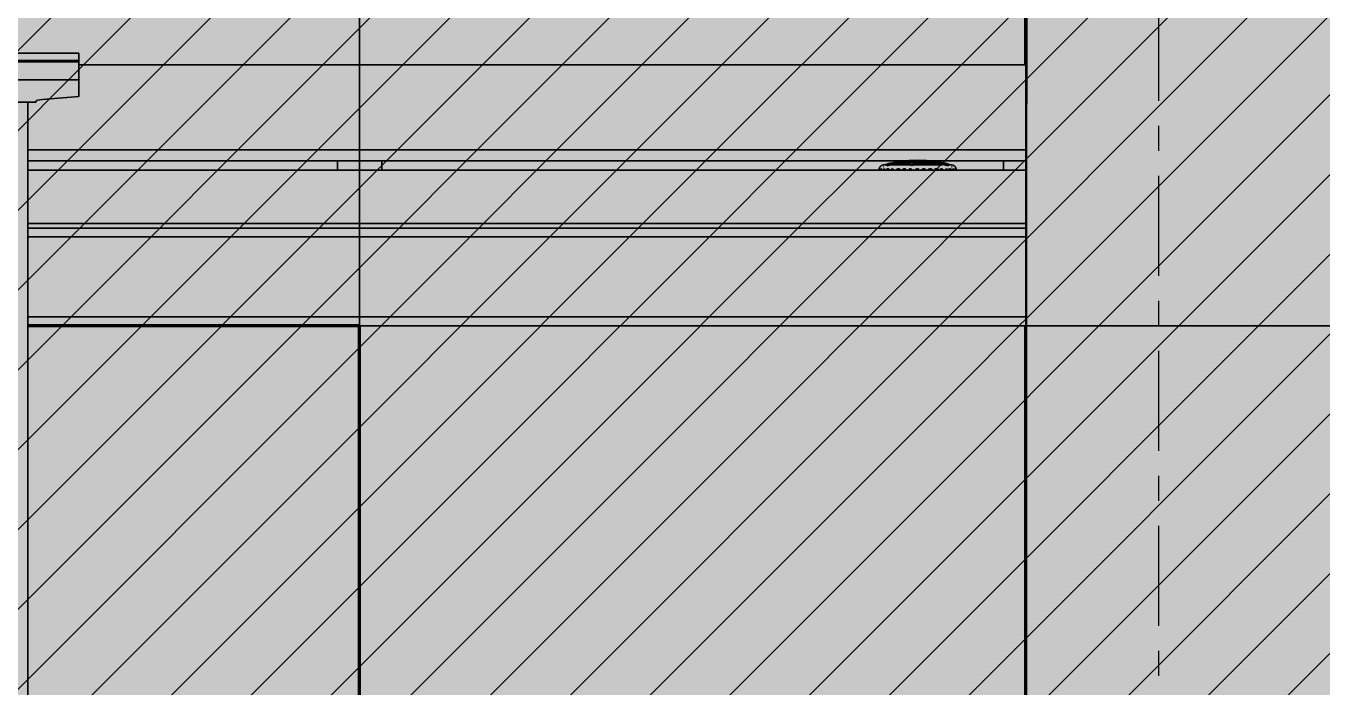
# Model space of a CAD drawing. Header units: millimetres. Extents: x -25371 to 2282244, y -90657 to 147824.
# Drawn here: x 1940245 to 1943163, y 1214 to 2702 of the extents above; entities that cross this region are included whole.
import ezdxf
from ezdxf.enums import TextEntityAlignment as Align
from ezdxf.xclip import XClip

# ---------------------------------------------------------------- set-up
doc = ezdxf.new("R2010")
doc.units = ezdxf.units.MM
doc.header["$XCLIPFRAME"] = 0
doc.set_wipeout_variables(frame=1)
doc.linetypes.add('CENTER', pattern=[50.8, 31.75, -6.35, 6.35, -6.35])
doc.linetypes.add('TA_GL_000.90000', pattern=[2.475, 0.9, -0.225, 0.225, -0.225, 0.9])
for name, color, linetype in [('000 - 0_SYM_DWG_GRIDLINE_MAIN_COLOR_251', 7, 'Continuous'), ('000 - 0_SYM_DWG_SLOPE-SYM_TEXT_COLOR_3', 7, 'Continuous'), ('000 - EXISTING_CANOPY_WIPEOUT_', 7, 'Continuous'), ('000 - EXISTING_PRECAST_HATCH_', 7, 'Continuous'), ('000 - GRID', 7, 'CENTER')]:
    doc.layers.add(name, color=color, linetype=linetype)
for name, color, linetype, lineweight in [('A-DETL', 7, 'Continuous', 70), ('A-GLAZ-CURT', 7, 'Continuous', 35), ('E-LITE-EQPM', 7, 'Continuous', 35), ('P-PIPE', 7, 'Continuous', 35), ('WALL-E', 7, 'Continuous', 50)]:
    doc.layers.add(name, color=color, linetype=linetype, lineweight=lineweight)
doc.styles.add('Arial', font='arial.ttf', dxfattribs={"height": 300})
doc.styles.add('TA', font='', dxfattribs={"height": 4.5})
doc.styles.get('TA').set_extended_font_data('Cordia New')

# ---------------------------------------------------------------- blocks, each defined once
blk = doc.blocks.new('Lighting-Street-LED - Lighting-Street-LED-4346571-VS01 - ELEVATION 5')
at = {"layer": 'E-LITE-EQPM', "color": 7}
for p, q in [((4017.7, 107213.6), (3688, 107213.6)), ((3919.4, 107213.6), (3895.3, 107213.6)), ((3921.6, 107213.6), (3920.3, 107213.6)), ((3936.2, 107213.6), (3921.6, 107213.6)), ((4017.7, 107213.6), (3936.2, 107213.6)), ((4017.7, 107115.6), (4017.7, 107213.6)), ((4017.7, 107213.6), (4017.7, 107196.9)), ((4017.7, 107196.9), (3688, 107196.9)), ((4017.7, 107193.8), (3688, 107193.8)), ((4017.7, 107196.9), (4017.7, 107193.8)), ((4017.7, 107193.8), (4017.7, 107153.3)), ((4017.7, 107153.3), (3688, 107153.3)), ((4017.7, 107153.3), (4017.7, 107115.6)), ((3936.2, 107108.9), (4017.7, 107115.6)), ((3921.3, 107103.1), (3863, 107103.1)), ((3902.9, 101366.1), (3902.9, 107103.1)), ((3921.3, 107103.1), (3921.6, 107104.3)), ((3921.6, 107104.3), (3921.6, 107106)), ((3921.6, 107104.3), (3921.6, 107106))]:
    blk.add_line(p, q, dxfattribs=at)
at = {"layer": 'E-LITE-EQPM', "color": 7, "flags": 128}
blk.add_lwpolyline([(3921.6, 107106), (3922.5, 107106.8), (3925.4, 107107.6), (3930, 107108.3), (3936.2, 107108.9)], dxfattribs=at)
blk = doc.blocks.new('System Panel - DPA-AR_Facade_Solid Panel 150mm-5545826-VS01 - ELEVATION 5')
at = {"layer": 'A-GLAZ-CURT', "color": 7}
for p, q in [((6150, 107100), (6150, 108700)), ((6150, 108700), (6150, 107100)), ((6150, 108700), (6300, 108700)), ((6150, 108700), (6300, 108700))]:
    blk.add_line(p, q, dxfattribs=at)
blk = doc.blocks.new('System Panel - DPA-AR_Facade_Solid Panel 150mm-5545827-VS01 - ELEVATION 5')
at = {"layer": 'A-GLAZ-CURT', "color": 7}
for p, q in [((6150, 107100), (6150, 108700)), ((6150, 108700), (6150, 107100)), ((6150, 108700), (6300, 108700)), ((6150, 108700), (6300, 108700))]:
    blk.add_line(p, q, dxfattribs=at)
blk = doc.blocks.new('System Panel - DPA-AR_Facade_Solid Panel 150mm-V11-VS01 - ELEVATION 5')
at = {"layer": 'A-GLAZ-CURT', "color": 7}
for p, q in [((150, 108700), (-1350, 108700)), ((-1350, 108700), (-1350, 107100)), ((-1350, 107100), (-1350, 108700)), ((-1350, 108700), (150, 108700)), ((150, 107100), (150, 108700)), ((150, 108700), (150, 107100))]:
    blk.add_line(p, q, dxfattribs=at)
blk = doc.blocks.new('System Panel - DPA-AR_Facade_Solid Panel 150mm-5545764-VS01 - ELEVATION 5')
at = {"layer": 'A-GLAZ-CURT', "color": 7}
for p, q in [((6150, 108700), (4650, 108700)), ((4650, 108700), (4650, 107100)), ((4650, 107100), (4650, 108700)), ((4650, 108700), (6150, 108700)), ((6150, 107100), (6150, 108700)), ((6150, 108700), (6150, 107100))]:
    blk.add_line(p, q, dxfattribs=at)
blk = doc.blocks.new('System Panel - DPA-AR_Facade_Solid Panel 150mm-V15-VS01 - ELEVATION 5')
at = {"layer": 'A-GLAZ-CURT', "color": 7}
for p, q in [((6150, 106600), (4650, 106600)), ((4650, 106600), (4650, 104500)), ((4650, 104500), (4650, 106600)), ((4650, 106600), (6150, 106600)), ((6150, 103600), (6150, 106600)), ((6150, 106600), (6150, 103600)), ((4650, 104450), (4650, 104150)), ((4650, 104150), (4650, 104450)), ((4650, 104100), (4650, 103600)), ((4650, 103600), (4650, 104100)), ((4650, 103600), (6150, 103600)), ((6150, 103600), (4650, 103600))]:
    blk.add_line(p, q, dxfattribs=at)
blk = doc.blocks.new('DPA_CP_Entrance Canopy Lower - Depth 4200-V21-VS01 - ELEVATION 5')
at = {"layer": 'A-GLAZ-CURT', "color": 7}
for p, q in [((3150, 106996), (3150, 107187.3)), ((3150, 107187.3), (3150, 107162.3)), ((3688, 107187.3), (3150, 107187.3)), ((4650, 107187.3), (4017.7, 107187.3)), ((4650, 107162.3), (4650, 107187.3)), ((4650, 107187.3), (4650, 106996)), ((3150, 107162.3), (3150, 106971.1)), ((4650, 106971.1), (4650, 107162.3)), ((3150, 107084.7), (3150, 106745)), ((3150, 106896), (3150, 107084.7)), ((4650, 107085.5), (4650, 106896)), ((4650, 106745), (4650, 107085.5)), ((3150, 106971.1), (3150, 106996)), ((3802.9, 106996), (3150, 106996)), ((4650, 106996), (3902.8, 106996)), ((4650, 106996), (4650, 106971.1)), ((3150, 106971.1), (3802.9, 106971.1)), ((3200, 106971.1), (3200, 106950)), ((3200, 106950), (3200, 106971.1)), ((3902.8, 106971.1), (4650, 106971.1)), ((4600, 106971.1), (4600, 106950)), ((4600, 106950), (4600, 106971.1)), ((3150, 106830), (3150, 106950)), ((3150, 106950), (3150, 106800)), ((3150, 106800), (3150, 106950)), ((3150, 106950), (3150, 106945)), ((3802.9, 106950), (3150, 106950)), ((3802.9, 106950), (3150, 106950)), ((3802.9, 106950), (3150, 106950)), ((3802.9, 106950), (3150, 106950)), ((3150, 106945), (3150, 106795)), ((3150, 106795), (3150, 106945)), ((3150, 106945), (3150, 106835)), ((4650, 106950), (3902.8, 106950)), ((4650, 106950), (3902.8, 106950)), ((4650, 106950), (3902.8, 106950)), ((4650, 106950), (3902.8, 106950)), ((4650, 106945), (4650, 106950)), ((4650, 106950), (4650, 106800)), ((4650, 106800), (4650, 106950)), ((4650, 106950), (4650, 106830)), ((4650, 106835), (4650, 106945)), ((4650, 106945), (4650, 106795)), ((4650, 106795), (4650, 106945)), ((3150, 106745), (3150, 106896)), ((4650, 106896), (4650, 106745)), ((3150, 106835), (3150, 106815)), ((3150, 106820), (3150, 106830)), ((3802.9, 106830), (3150, 106830)), ((3150, 106830), (3802.9, 106830)), ((4650, 106830), (3902.8, 106830)), ((3902.8, 106830), (4650, 106830)), ((4650, 106815), (4650, 106835)), ((4650, 106830), (4650, 106820)), ((3150, 106800), (3150, 106820)), ((3802.9, 106820), (3150, 106820)), ((3150, 106820), (3802.9, 106820)), ((3150, 106815), (3150, 106625)), ((3150, 106620), (3150, 106800)), ((3802.9, 106800), (3150, 106800)), ((3802.9, 106800), (3150, 106800)), ((4650, 106820), (3902.8, 106820)), ((3902.8, 106820), (4650, 106820)), ((4650, 106800), (3902.8, 106800)), ((4650, 106800), (3902.8, 106800)), ((4650, 106820), (4650, 106800)), ((4650, 106625), (4650, 106815)), ((4650, 106800), (4650, 106620)), ((3150, 106625), (3150, 106600)), ((3150, 106600), (3150, 106620)), ((3803, 106620), (3150, 106620)), ((3803, 106620), (3150, 106620)), ((4650, 106620), (3902.7, 106620)), ((4650, 106620), (3902.7, 106620)), ((4650, 106600), (4650, 106625)), ((4650, 106620), (4650, 106600)), ((3803, 106600), (3150, 106600)), ((3803, 106600), (3150, 106600)), ((4650, 106600), (3902.7, 106600)), ((4650, 106600), (3902.7, 106600))]:
    blk.add_line(p, q, dxfattribs=at)
blk = doc.blocks.new('DPA_CP_Entrance Canopy Lower - Depth 4200-V22-VS01 - ELEVATION 5')
at = {"layer": 'A-GLAZ-CURT', "color": 7}
for p, q in [((4650, 106996), (4650, 107187.3)), ((4650, 107187.3), (4650, 107162.3)), ((6150, 107187.3), (4650, 107187.3)), ((6150, 107162.3), (6150, 107187.3)), ((6150, 107187.3), (6150, 106996)), ((4650, 107162.3), (4650, 106971.1)), ((6150, 106971.1), (6150, 107162.3)), ((4650, 107084.7), (4650, 106745)), ((4650, 106896), (4650, 107084.7)), ((6150, 107085.5), (6150, 106896)), ((6150, 106745), (6150, 107085.5)), ((4650, 106971.1), (4650, 106996)), ((6150, 106996), (4650, 106996)), ((6150, 106996), (6150, 106971.1)), ((4650, 106971.1), (5880.3, 106971.1)), ((4700, 106971.1), (4700, 106950)), ((4700, 106950), (4700, 106971.1)), ((5926.6, 106971.1), (5928.5, 106971.1)), ((5935, 106971.1), (6150, 106971.1)), ((6100, 106971.1), (6100, 106950)), ((6100, 106950), (6100, 106971.1)), ((4650, 106830), (4650, 106950)), ((4650, 106950), (4650, 106800)), ((4650, 106800), (4650, 106950)), ((4650, 106950), (4650, 106945)), ((6150, 106950), (4650, 106950)), ((6150, 106950), (4650, 106950)), ((5820.7, 106950), (4650, 106950)), ((5820.7, 106950), (4650, 106950)), ((4650, 106945), (4650, 106795)), ((4650, 106795), (4650, 106945)), ((4650, 106945), (4650, 106835)), ((5841.7, 106950), (5840.3, 106950)), ((5841.7, 106950), (5840.3, 106950)), ((5847.5, 106950), (5845.9, 106950)), ((5847.5, 106950), (5845.9, 106950)), ((5853.6, 106950), (5850, 106950)), ((5853.6, 106950), (5850, 106950)), ((5866, 106950), (5862.4, 106950)), ((5866, 106950), (5862.4, 106950)), ((5879.4, 106950), (5875.3, 106950)), ((5879.4, 106950), (5875.3, 106950)), ((5894.9, 106950), (5889.2, 106950)), ((5894.9, 106950), (5889.2, 106950)), ((5909.5, 106950), (5903.6, 106950)), ((5909.5, 106950), (5903.6, 106950)), ((5925.3, 106950), (5918.1, 106950)), ((5925.3, 106950), (5918.1, 106950)), ((5939.1, 106950), (5934.2, 106950)), ((5939.1, 106950), (5934.2, 106950)), ((5953.4, 106950), (5947.9, 106950)), ((5953.4, 106950), (5947.9, 106950)), ((5962.6, 106950), (5960.4, 106950)), ((5962.6, 106950), (5960.4, 106950)), ((5965.4, 106950), (5963.6, 106950)), ((5965.4, 106950), (5963.6, 106950)), ((5972.7, 106950), (5971.3, 106950)), ((5972.7, 106950), (5971.3, 106950)), ((6150, 106950), (5992.8, 106950)), ((6150, 106950), (5992.8, 106950)), ((6150, 106945), (6150, 106950)), ((6150, 106950), (6150, 106800)), ((6150, 106800), (6150, 106950)), ((6150, 106950), (6150, 106830)), ((6150, 106835), (6150, 106945)), ((6150, 106945), (6150, 106795)), ((6150, 106795), (6150, 106945)), ((4650, 106745), (4650, 106896)), ((6150, 106896), (6150, 106745)), ((4650, 106835), (4650, 106815)), ((4650, 106820), (4650, 106830)), ((6150, 106830), (4650, 106830)), ((4650, 106830), (6150, 106830)), ((6150, 106815), (6150, 106835)), ((6150, 106830), (6150, 106820)), ((4650, 106800), (4650, 106820)), ((6150, 106820), (4650, 106820)), ((4650, 106820), (6150, 106820)), ((4650, 106815), (4650, 106625)), ((4650, 106620), (4650, 106800)), ((6150, 106800), (4650, 106800)), ((6150, 106800), (4650, 106800)), ((6150, 106820), (6150, 106800)), ((6150, 106625), (6150, 106815)), ((6150, 106800), (6150, 106620)), ((4650, 106625), (4650, 106600)), ((4650, 106600), (4650, 106620)), ((6150, 106620), (4650, 106620)), ((6150, 106620), (4650, 106620)), ((6150, 106600), (6150, 106625)), ((6150, 106620), (6150, 106600)), ((6150, 106600), (4650, 106600)), ((6150, 106600), (4650, 106600))]:
    blk.add_line(p, q, dxfattribs=at)
blk = doc.blocks.new('ø100 RD_ - ø100 RD_-4180713-VS01 - ELEVATION 5')
at = {"layer": 'P-PIPE', "color": 7}
for p, q in [((5858.3, 106968.5), (5852.3, 106967.4)), ((5852.3, 106967.4), (5852.3, 106964.3)), ((5854.3, 106967.4), (5852.3, 106967.4)), ((5852.3, 106967.4), (5858.2, 106967.4)), ((5856.3, 106965.7), (5856.3, 106967.4)), ((5893.3, 106967.4), (5856.3, 106967.4)), ((5861.9, 106968.5), (5858.3, 106968.5)), ((5858.3, 106968.5), (5860.1, 106968.5)), ((5862, 106968.5), (5894.5, 106968.5)), ((5872.4, 106970.5), (5866.4, 106969.7)), ((5866.4, 106969.7), (5866.4, 106967.4)), ((5867.7, 106969.7), (5866.4, 106969.7)), ((5866.4, 106969.7), (5872.9, 106969.7)), ((5872.4, 106966.4), (5866.4, 106965.6)), ((5869.7, 106968.5), (5869.7, 106969.7)), ((5896, 106969.7), (5869.7, 106969.7)), ((5875.3, 106970.5), (5872.4, 106970.5)), ((5872.4, 106970.5), (5873.4, 106970.5)), ((5875.4, 106970.5), (5897.2, 106970.5)), ((5886.5, 106971.8), (5880.5, 106971.3)), ((5880.5, 106971.3), (5880.5, 106969.6)), ((5886.5, 106967.8), (5880.5, 106967.3)), ((5881, 106971.3), (5882.5, 106971.3)), ((5882.5, 106971.3), (5885.1, 106971.3)), ((5883.1, 106969.7), (5883.1, 106971.3)), ((5898.7, 106971.3), (5883.1, 106971.3)), ((5888.7, 106971.8), (5886.5, 106971.8)), ((5886.5, 106971.8), (5886.9, 106971.8)), ((5888.8, 106971.8), (5899.9, 106971.8)), ((5893.3, 106965.7), (5893.3, 106967.4)), ((5894.5, 106967.4), (5894.5, 106965.7)), ((5906.7, 106972.5), (5894.6, 106972.3)), ((5906.7, 106968.5), (5894.6, 106968.2)), ((5896, 106968.5), (5896, 106969.7)), ((5896, 106965.7), (5896, 106967.4)), ((5896, 106967.3), (5898.7, 106967.3)), ((5899.4, 106967.3), (5896, 106967.3)), ((5896, 106966.4), (5899.3, 106966.4)), ((5901.5, 106972.3), (5896.6, 106972.3)), ((5897.2, 106970.5), (5897.2, 106968.5)), ((5898.7, 106968.5), (5898.7, 106971.3)), ((5899.3, 106965.5), (5899.3, 106967.4)), ((5945.7, 106967.4), (5899.3, 106967.4)), ((5899.8, 106972.3), (5905.9, 106972.3)), ((5899.9, 106971.8), (5899.9, 106968.5)), ((5900.4, 106968.5), (5941.1, 106968.5)), ((5901.5, 106968.3), (5901.5, 106972.3)), ((5902, 106968.3), (5902, 106969.7)), ((5935, 106969.7), (5902, 106969.7)), ((5907.4, 106971.8), (5902.5, 106971.8)), ((5903.1, 106970.5), (5930.4, 106970.5)), ((5924.3, 106971.3), (5904.7, 106971.3)), ((5905.9, 106971.8), (5919.7, 106971.8)), ((5906.7, 106972.5), (5918.8, 106972.3)), ((5906.7, 106968.5), (5918.8, 106968.2)), ((5913.5, 106972.3), (5907.4, 106972.3)), ((5918.7, 106972.3), (5917.5, 106972.3)), ((5923.7, 106971.8), (5926.8, 106971.8)), ((5926.8, 106971.8), (5926.5, 106971.8)), ((5926.8, 106971.8), (5932.9, 106971.3)), ((5926.8, 106967.8), (5932.9, 106967.3)), ((5927.5, 106971.3), (5930.3, 106971.3)), ((5932.9, 106971.3), (5928.3, 106971.3)), ((5932.3, 106971.3), (5932.9, 106971.3)), ((5932.9, 106970.1), (5932.9, 106971.3)), ((5934.4, 106970.5), (5940.9, 106970.5)), ((5935, 106968.5), (5935, 106969.7)), ((5947, 106969.7), (5939, 106969.7)), ((5940.9, 106970.5), (5939.9, 106970.5)), ((5940, 106969.7), (5943.7, 106969.7)), ((5940.9, 106970.5), (5947, 106969.7)), ((5940.9, 106966.4), (5947, 106965.6)), ((5945.1, 106968.5), (5955, 106968.5)), ((5945.7, 106969.7), (5947, 106969.7)), ((5945.7, 106965.7), (5945.7, 106967.4)), ((5947, 106967), (5947, 106969.7)), ((5961.1, 106967.4), (5949.7, 106967.4)), ((5955, 106968.5), (5953.3, 106968.5)), ((5955, 106968.5), (5961.1, 106967.4)), ((5955.2, 106967.4), (5957, 106967.4)), ((5959, 106967.4), (5961.1, 106967.4)), ((5961.1, 106964.3), (5961.1, 106967.4)), ((5820, 106953.2), (5819.8, 106952.6)), ((5830.1, 106962.2), (5827.8, 106961.6)), ((5830.1, 106958), (5828.9, 106957.7)), ((5834.8, 106962.2), (5830.1, 106962.2)), ((5830.1, 106962.2), (5833.4, 106962.2)), ((5835.3, 106962.2), (5889.1, 106962.2)), ((5844.2, 106965.7), (5838.2, 106964.3)), ((5838.2, 106964.3), (5838.2, 106960.1)), ((5838.5, 106964.3), (5838.2, 106964.3)), ((5838.2, 106964.3), (5838.5, 106964.3)), ((5844.2, 106961.6), (5838.2, 106960.1)), ((5841, 106964.3), (5838.5, 106964.3)), ((5838.5, 106964.3), (5844.3, 106964.3)), ((5843, 106961.6), (5843, 106964.3)), ((5890.6, 106964.3), (5843, 106964.3)), ((5848.4, 106965.7), (5844.2, 106965.7)), ((5844.2, 106965.7), (5846.7, 106965.7)), ((5848.7, 106965.7), (5891.8, 106965.7)), ((5858.3, 106964.4), (5852.3, 106963.3)), ((5890.6, 106961.6), (5896.6, 106961.6)), ((5895.1, 106962.2), (5962.4, 106962.2)), ((5956.3, 106964.3), (5896.6, 106964.3)), ((5896.6, 106961.6), (5896.6, 106963.4)), ((5897.8, 106965.7), (5951.8, 106965.7)), ((5955, 106964.4), (5961.1, 106963.3)), ((5955.7, 106965.7), (5969.1, 106965.7)), ((5956.3, 106961.6), (5956.3, 106964.3)), ((5960.3, 106963.4), (5960.3, 106964.3)), ((5975.2, 106964.3), (5960.3, 106964.3)), ((5966.4, 106962.2), (5983.2, 106962.2)), ((5969.1, 106965.7), (5966.6, 106965.7)), ((5969.1, 106965.7), (5975.2, 106964.3)), ((5969.1, 106964.3), (5970.4, 106964.3)), ((5969.1, 106961.6), (5975.2, 106960.1)), ((5972.4, 106964.3), (5975.2, 106964.3)), ((5975.2, 106960.1), (5975.2, 106964.3)), ((5983.2, 106962.2), (5980, 106962.2)), ((5983.2, 106962.2), (5985.6, 106961.6)), ((5983.2, 106958), (5984.5, 106957.7)), ((5993.5, 106952.6), (5993.4, 106953.2))]:
    blk.add_line(p, q, dxfattribs=at)
at = {"layer": 'P-PIPE', "color": 7, "flags": 128}
for points in [[(5820, 106953.2), (5820.1, 106953.6), (5820.2, 106954.1), (5820.3, 106954.5), (5820.5, 106954.9), (5820.6, 106955.3), (5820.8, 106955.7), (5821, 106956.1), (5821.2, 106956.5), (5821.5, 106956.9), (5821.7, 106957.2), (5822, 106957.6), (5822.3, 106957.9), (5822.5, 106958.3), (5822.8, 106958.6), (5823.2, 106958.9), (5823.5, 106959.2), (5823.8, 106959.5), (5824.2, 106959.8), (5824.5, 106960), (5824.9, 106960.3), (5825.3, 106960.5), (5825.7, 106960.7), (5826.1, 106960.9), (5826.5, 106961.1), (5826.9, 106961.3), (5827.3, 106961.4), (5827.7, 106961.5), (5827.8, 106961.6)], [(5985.6, 106961.6), (5986, 106961.4), (5986.4, 106961.3), (5986.8, 106961.1), (5987.2, 106960.9), (5987.6, 106960.7), (5988, 106960.5), (5988.4, 106960.3), (5988.8, 106960.1), (5989.1, 106959.8), (5989.5, 106959.5), (5989.8, 106959.3), (5990.2, 106959), (5990.5, 106958.6), (5990.8, 106958.3), (5991.1, 106958), (5991.3, 106957.6), (5991.6, 106957.3), (5991.9, 106956.9), (5992.1, 106956.5), (5992.3, 106956.2), (5992.5, 106955.8), (5992.7, 106955.4), (5992.9, 106954.9), (5993, 106954.5), (5993.2, 106954.1), (5993.3, 106953.7), (5993.4, 106953.3), (5993.4, 106953.2)]]:
    blk.add_lwpolyline(points, dxfattribs=at)
at = {"layer": 'P-PIPE', "color": 7}
for centre, major_axis, ratio, start_param, end_param in [((5905.7, 106683.4), (0, 289.1), 0.945519, 0.188995, 0.217496), ((5907.7, 106683.4), (0, 289.1), 0.945519, 0.188995, 0.217496), ((5905.7, 106683.4), (0, 289.1), 0.945519, 0.139437, 0.167713), ((5907.7, 106683.4), (0, 289.1), 0.945519, 0.139437, 0.167713), ((5905.7, 106683.4), (0, 289.1), 0.945519, 0.090111, 0.118284), ((5907.7, 106683.4), (0, 289.1), 0.945519, 0.090111, 0.118284), ((5905.7, 106683.4), (0, 289.1), 0.945519, 0.04049, 0.068952), ((5907.7, 106683.4), (0, 289.1), 0.945519, 0.04049, 0.068952), ((5903.7, 106683.4), (0, 289.1), 0.190809, 0.188995, 0.217496), ((5904.7, 106683.4), (0, 289.1), 0.75471, 0.04049, 0.054721), ((5903.7, 106683.4), (0, 289.1), 0.190809, 0.139437, 0.167713), ((5903.7, 106683.4), (0, 289.1), 0.190809, 0.090111, 0.118284), ((5903.7, 106683.4), (0, 285.1), 0.190809, 0.091388, 0.119965), ((5909.7, 106683.4), (0, 289.1), 0.190809, 0.188995, 0.217496), ((5903.7, 106683.4), (0, 289.1), 0.190809, 0.04049, 0.068952), ((5909.7, 106683.4), (0, 289.1), 0.190809, 0.139437, 0.167713), ((5909.7, 106683.4), (0, 289.1), 0.190809, 0.090111, 0.118284), ((5909.7, 106683.4), (0, 289.1), 0.190809, 0.04049, 0.068952), ((5903.7, 106683.4), (0, 289.1), 0.190809, 6.214233, 6.242695), ((5904.7, 106683.4), (0, 289.1), 0.75471, 6.214233, 6.242695), ((5908.7, 106683.4), (0, 289.1), 0.75471, 6.214233, 6.242695), ((5907.7, 106683.4), (0, 289.1), 0.945519, 6.214233, 6.242695), ((5904.7, 106683.4), (0, 289.1), 0.75471, 6.164901, 6.193074), ((5908.7, 106683.4), (0, 289.1), 0.75471, 6.164901, 6.193074), ((5907.7, 106683.4), (0, 289.1), 0.945519, 6.164901, 6.193074), ((5904.7, 106683.4), (0, 289.1), 0.75471, 6.115472, 6.143748), ((5908.7, 106683.4), (0, 289.1), 0.75471, 6.115472, 6.143748), ((5904.7, 106683.4), (0, 289.1), 0.75471, 6.065689, 6.094191), ((5907.7, 106683.4), (0, 289.1), 0.945519, 6.115472, 6.14161), ((5908.7, 106683.4), (0, 289.1), 0.75471, 6.065689, 6.094191), ((5907.7, 106683.4), (0, 289.1), 0.945519, 6.065689, 6.087499), ((5905.7, 106683.4), (0, 289.1), 0.945519, 0.238983, 0.267805), ((5907.7, 106683.4), (0, 289.1), 0.945519, 0.238983, 0.267805), ((5903.7, 106683.4), (0, 289.1), 0.190809, 0.238983, 0.267805), ((5903.7, 106683.4), (0, 285.1), 0.190809, 0.20616, 0.220621), ((5909.7, 106683.4), (0, 289.1), 0.190809, 0.238983, 0.267805), ((5904.7, 106683.4), (0, 289.1), 0.75471, 6.01538, 6.044202), ((5908.7, 106683.4), (0, 289.1), 0.75471, 6.01538, 6.044202), ((5907.7, 106683.4), (0, 289.1), 0.945519, 6.01538, 6.0348)]:
    blk.add_ellipse(centre, major_axis=major_axis, ratio=ratio, start_param=start_param, end_param=end_param, dxfattribs=at)
for points, knots in [([(5819.3, 106949.9), (5819.4, 106950.4), (5819.6, 106951.3), (5819.8, 106952.3), (5819.9, 106952.9), (5819.9, 106952.9), (5819.9, 106952.3), (5819.7, 106951.2), (5819.5, 106950.2), (5819.5, 106950)], [0.1111111, 0.1111111, 0.1111111, 0.1111111, 0.2222222, 0.3333333, 0.4444444, 0.5555556, 0.6666667, 0.8333333, 0.8865382, 0.8865382, 0.8865382, 0.8865382]), ([(5821.1, 106949.9), (5821.2, 106950.4), (5821.3, 106951.3), (5821.3, 106952.3), (5821.1, 106952.9), (5820.9, 106952.9), (5820.5, 106952.3), (5820.1, 106951.2), (5819.9, 106950.2), (5819.8, 106950)], [0.1111111, 0.1111111, 0.1111111, 0.1111111, 0.2222222, 0.3333333, 0.4444444, 0.5555556, 0.6666667, 0.8333333, 0.8865382, 0.8865382, 0.8865382, 0.8865382]), ([(5825.5, 106949.9), (5825.5, 106950.4), (5825.5, 106951.3), (5825.3, 106952.3), (5824.9, 106952.9), (5824.4, 106952.9), (5823.7, 106952.3), (5823.2, 106951.2), (5822.8, 106950.2), (5822.8, 106950)], [0.1111111, 0.1111111, 0.1111111, 0.1111111, 0.2222222, 0.3333333, 0.4444444, 0.5555556, 0.6666667, 0.8333333, 0.8865382, 0.8865382, 0.8865382, 0.8865382]), ([(5824.7, 106952.3), (5824.9, 106952.5), (5825.3, 106952.8), (5825.6, 106952.9), (5825.7, 106952.9)], [0.3333333, 0.3333333, 0.3333333, 0.3333333, 0.4444444, 0.5036602, 0.5036602, 0.5036602, 0.5036602]), ([(5832.4, 106949.9), (5832.4, 106950.4), (5832.3, 106951.3), (5831.8, 106952.3), (5831.2, 106952.9), (5830.4, 106952.9), (5829.5, 106952.3), (5828.7, 106951.2), (5828.4, 106950.2), (5828.3, 106950)], [0.1111111, 0.1111111, 0.1111111, 0.1111111, 0.2222222, 0.3333333, 0.4444444, 0.5555556, 0.6666667, 0.8333333, 0.8865382, 0.8865382, 0.8865382, 0.8865382]), ([(5841.5, 106949.9), (5841.5, 106950.4), (5841.3, 106951.3), (5840.7, 106952.3), (5839.8, 106952.9), (5838.8, 106952.9), (5837.6, 106952.3), (5836.7, 106951.2), (5836.3, 106950.2), (5836.2, 106950)], [0.1111111, 0.1111111, 0.1111111, 0.1111111, 0.2222222, 0.3333333, 0.4444444, 0.5555556, 0.6666667, 0.8333333, 0.8865382, 0.8865382, 0.8865382, 0.8865382]), ([(5852.6, 106949.9), (5852.5, 106950.4), (5852.3, 106951.3), (5851.5, 106952.3), (5850.4, 106952.9), (5849.2, 106952.9), (5847.8, 106952.3), (5846.8, 106951.2), (5846.3, 106950.2), (5846.2, 106950)], [0.1111111, 0.1111111, 0.1111111, 0.1111111, 0.2222222, 0.3333333, 0.4444444, 0.5555556, 0.6666667, 0.8333333, 0.8865382, 0.8865382, 0.8865382, 0.8865382]), ([(5865.4, 106949.9), (5865.3, 106950.4), (5864.9, 106951.3), (5864, 106952.3), (5862.7, 106952.9), (5861.3, 106952.9), (5859.8, 106952.3), (5858.7, 106951.2), (5858.2, 106950.2), (5858.1, 106950)], [0.1111111, 0.1111111, 0.1111111, 0.1111111, 0.2222222, 0.3333333, 0.4444444, 0.5555556, 0.6666667, 0.8333333, 0.8865382, 0.8865382, 0.8865382, 0.8865382]), ([(5860.4, 106950.3), (5860.7, 106950.9), (5861.2, 106951.7), (5862, 106952.2), (5862.2, 106952.4)], [0.4, 0.4, 0.4, 0.4, 0.8, 1, 1, 1, 1]), ([(5864.7, 106952.4), (5864.2, 106952.1), (5863.4, 106951.4), (5862.9, 106950.5), (5862.8, 106950.2)], [0, 0, 0, 0, 0.4, 0.6, 0.6, 0.6, 0.6]), ([(5879.4, 106949.9), (5879.2, 106950.4), (5878.8, 106951.3), (5877.8, 106952.3), (5876.4, 106952.9), (5874.9, 106952.9), (5873.2, 106952.3), (5872, 106951.2), (5871.6, 106950.2), (5871.5, 106950)], [0.1111111, 0.1111111, 0.1111111, 0.1111111, 0.2222222, 0.3333333, 0.4444444, 0.5555556, 0.6666667, 0.8333333, 0.8865382, 0.8865382, 0.8865382, 0.8865382]), ([(5873.1, 106950.3), (5873.4, 106950.9), (5874, 106951.7), (5874.8, 106952.2), (5875.1, 106952.4)], [0.4, 0.4, 0.4, 0.4, 0.8, 1, 1, 1, 1]), ([(5877.7, 106952.4), (5877.2, 106952.1), (5876.4, 106951.4), (5875.9, 106950.5), (5875.7, 106950.2)], [0, 0, 0, 0, 0.4, 0.6, 0.6, 0.6, 0.6]), ([(5894.2, 106949.9), (5894.1, 106950.4), (5893.6, 106951.3), (5892.4, 106952.3), (5891, 106952.9), (5889.4, 106952.9), (5887.6, 106952.3), (5886.5, 106951.2), (5886, 106950.2), (5885.9, 106950)], [0.1111111, 0.1111111, 0.1111111, 0.1111111, 0.2222222, 0.3333333, 0.4444444, 0.5555556, 0.6666667, 0.8333333, 0.8865382, 0.8865382, 0.8865382, 0.8865382]), ([(5886.8, 106950.3), (5887.1, 106950.9), (5887.7, 106951.7), (5888.5, 106952.2), (5888.8, 106952.4)], [0.4, 0.4, 0.4, 0.4, 0.8, 1, 1, 1, 1]), ([(5891.6, 106952.4), (5891.1, 106952.1), (5890.3, 106951.4), (5889.8, 106950.5), (5889.6, 106950.2)], [0, 0, 0, 0, 0.4, 0.6, 0.6, 0.6, 0.6]), ([(5909.4, 106949.9), (5909.3, 106950.4), (5908.7, 106951.3), (5907.5, 106952.3), (5906, 106952.9), (5904.4, 106952.9), (5902.6, 106952.3), (5901.5, 106951.2), (5901, 106950.2), (5900.9, 106950)], [0.1111111, 0.1111111, 0.1111111, 0.1111111, 0.2222222, 0.3333333, 0.4444444, 0.5555556, 0.6666667, 0.8333333, 0.8865382, 0.8865382, 0.8865382, 0.8865382]), ([(5901.1, 106950.3), (5901.4, 106950.9), (5902, 106951.7), (5902.8, 106952.2), (5903.1, 106952.4)], [0.4, 0.4, 0.4, 0.4, 0.8, 1, 1, 1, 1]), ([(5906, 106952.4), (5905.4, 106952.1), (5904.7, 106951.4), (5904.1, 106950.5), (5904, 106950.2)], [0, 0, 0, 0, 0.4, 0.6, 0.6, 0.6, 0.6]), ([(5907.4, 106952.4), (5907.9, 106952.1), (5908.7, 106951.4), (5909.2, 106950.5), (5909.3, 106950.2)], [0, 0, 0, 0, 0.4, 0.6, 0.6, 0.6, 0.6]), ([(5924.6, 106949.9), (5924.4, 106950.4), (5923.8, 106951.3), (5922.6, 106952.3), (5921.1, 106952.9), (5919.5, 106952.9), (5917.8, 106952.3), (5916.7, 106951.2), (5916.2, 106950.2), (5916.2, 106950)], [0.1111111, 0.1111111, 0.1111111, 0.1111111, 0.2222222, 0.3333333, 0.4444444, 0.5555556, 0.6666667, 0.8333333, 0.8865382, 0.8865382, 0.8865382, 0.8865382]), ([(5920.4, 106952.4), (5919.8, 106952.1), (5919.1, 106951.4), (5918.6, 106950.5), (5918.5, 106950.2)], [0, 0, 0, 0, 0.4, 0.6, 0.6, 0.6, 0.6]), ([(5921.7, 106952.4), (5922.3, 106952.1), (5923.1, 106951.4), (5923.6, 106950.5), (5923.7, 106950.2)], [0, 0, 0, 0, 0.4, 0.6, 0.6, 0.6, 0.6]), ([(5939.1, 106949.9), (5938.9, 106950.4), (5938.4, 106951.3), (5937.2, 106952.3), (5935.7, 106952.9), (5934.2, 106952.9), (5932.6, 106952.3), (5931.5, 106951.2), (5931.2, 106950.2), (5931.1, 106950)], [0.1111111, 0.1111111, 0.1111111, 0.1111111, 0.2222222, 0.3333333, 0.4444444, 0.5555556, 0.6666667, 0.8333333, 0.8865382, 0.8865382, 0.8865382, 0.8865382]), ([(5934.4, 106952.4), (5933.8, 106952.1), (5933.1, 106951.4), (5932.7, 106950.5), (5932.6, 106950.2)], [0, 0, 0, 0, 0.4, 0.6, 0.6, 0.6, 0.6]), ([(5935.6, 106952.4), (5936.2, 106952.1), (5937, 106951.4), (5937.5, 106950.5), (5937.6, 106950.2)], [0, 0, 0, 0, 0.4, 0.6, 0.6, 0.6, 0.6]), ([(5952.7, 106949.9), (5952.5, 106950.4), (5952, 106951.3), (5950.9, 106952.3), (5949.5, 106952.9), (5948.1, 106952.9), (5946.6, 106952.3), (5945.7, 106951.2), (5945.4, 106950.2), (5945.3, 106950)], [0.1111111, 0.1111111, 0.1111111, 0.1111111, 0.2222222, 0.3333333, 0.4444444, 0.5555556, 0.6666667, 0.8333333, 0.8865382, 0.8865382, 0.8865382, 0.8865382]), ([(5947.5, 106952.4), (5947, 106952.1), (5946.4, 106951.4), (5946, 106950.5), (5946, 106950.2)], [0, 0, 0, 0, 0.4, 0.6, 0.6, 0.6, 0.6]), ([(5948.6, 106952.4), (5949.2, 106952.1), (5949.9, 106951.4), (5950.4, 106950.5), (5950.6, 106950.2)], [0, 0, 0, 0, 0.4, 0.6, 0.6, 0.6, 0.6]), ([(5953, 106950.3), (5952.7, 106950.9), (5952.1, 106951.7), (5951.4, 106952.2), (5951.1, 106952.4)], [0.4, 0.4, 0.4, 0.4, 0.8, 1, 1, 1, 1]), ([(5959.4, 106952.4), (5959, 106952.1), (5958.4, 106951.4), (5958.2, 106950.5), (5958.1, 106950.2)], [0, 0, 0, 0, 0.4, 0.6, 0.6, 0.6, 0.6]), ([(5964.9, 106949.9), (5964.8, 106950.4), (5964.2, 106951.3), (5963.2, 106952.3), (5962, 106952.9), (5960.7, 106952.9), (5959.4, 106952.3), (5958.6, 106951.2), (5958.4, 106950.2), (5958.3, 106950)], [0.1111111, 0.1111111, 0.1111111, 0.1111111, 0.2222222, 0.3333333, 0.4444444, 0.5555556, 0.6666667, 0.8333333, 0.8865382, 0.8865382, 0.8865382, 0.8865382]), ([(5972.2, 106952.9), (5971.7, 106952.9), (5970.9, 106952.6), (5970.1, 106951.5), (5969.9, 106950.7), (5969.8, 106950.4)], [0, 0, 0, 0, 0.2857143, 0.5714286, 0.7142857, 0.7142857, 0.7142857, 0.7142857]), ([(5973.5, 106952.4), (5973.4, 106952.5), (5973, 106952.8), (5972.5, 106952.9), (5972.2, 106952.9)], [0.7142857, 0.7142857, 0.7142857, 0.7142857, 0.7857143, 1, 1, 1, 1]), ([(5983.7, 106949.9), (5983.5, 106950.4), (5983.1, 106951.3), (5982.4, 106952.3), (5981.5, 106952.9), (5980.7, 106952.9), (5979.8, 106952.3), (5979.4, 106951.2), (5979.3, 106950.2), (5979.3, 106950)], [0.1111111, 0.1111111, 0.1111111, 0.1111111, 0.2222222, 0.3333333, 0.4444444, 0.5555556, 0.6666667, 0.8333333, 0.8865382, 0.8865382, 0.8865382, 0.8865382]), ([(5989.7, 106949.9), (5989.6, 106950.4), (5989.2, 106951.3), (5988.6, 106952.3), (5988, 106952.9), (5987.4, 106952.9), (5986.9, 106952.3), (5986.6, 106951.2), (5986.6, 106950.2), (5986.7, 106950)], [0.1111111, 0.1111111, 0.1111111, 0.1111111, 0.2222222, 0.3333333, 0.4444444, 0.5555556, 0.6666667, 0.8333333, 0.8865382, 0.8865382, 0.8865382, 0.8865382]), ([(5993.2, 106949.9), (5993.1, 106950.4), (5992.8, 106951.3), (5992.4, 106952.3), (5992, 106952.9), (5991.7, 106952.9), (5991.5, 106952.3), (5991.4, 106951.2), (5991.5, 106950.2), (5991.6, 106950)], [0.1111111, 0.1111111, 0.1111111, 0.1111111, 0.2222222, 0.3333333, 0.4444444, 0.5555556, 0.6666667, 0.8333333, 0.8865382, 0.8865382, 0.8865382, 0.8865382]), ([(5993.2, 106951.2), (5993.3, 106951), (5993.4, 106950.7), (5993.5, 106950.2), (5993.6, 106950)], [0.7863796, 0.7863796, 0.7863796, 0.7863796, 0.8333333, 0.8865382, 0.8865382, 0.8865382, 0.8865382]), ([(5994.1, 106949.9), (5994, 106950.4), (5993.8, 106951.3), (5993.6, 106952.3), (5993.5, 106952.9), (5993.4, 106952.9), (5993.5, 106952.3), (5993.7, 106951.2), (5993.8, 106950.2), (5993.9, 106950)], [0.1111111, 0.1111111, 0.1111111, 0.1111111, 0.2222222, 0.3333333, 0.4444444, 0.5555556, 0.6666667, 0.8333333, 0.8865382, 0.8865382, 0.8865382, 0.8865382])]:
    blk.add_open_spline(points, degree=3, knots=knots, dxfattribs=at)
for points in [[(5821, 106952.3), (5821.1, 106952.5), (5821.3, 106952.9), (5821.6, 106952.9), (5821.8, 106952.6), (5821.8, 106952.3)], [(5824.1, 106952.9), (5824, 106952.9), (5824, 106952.8), (5823.9, 106952.5), (5823.9, 106952.4)], [(5824, 106952.4), (5824, 106952.5), (5824, 106952.8), (5824.1, 106952.9), (5824.1, 106952.9)], [(5824.6, 106952.4), (5824.7, 106952.5), (5824.9, 106952.8), (5825, 106952.9), (5825.1, 106952.9)], [(5825.1, 106952.9), (5825.1, 106952.9), (5825.2, 106952.8), (5825.3, 106952.5), (5825.3, 106952.4)], [(5825.6, 106952.9), (5825.5, 106952.9), (5825.3, 106952.8), (5825.1, 106952.5), (5825.1, 106952.4)], [(5825.9, 106952.4), (5825.8, 106952.5), (5825.7, 106952.8), (5825.6, 106952.9), (5825.6, 106952.9)], [(5825.9, 106952.8), (5826.1, 106952.7), (5826.2, 106952.6), (5826.4, 106952.3)], [(5825.9, 106951.8), (5825.9, 106952), (5825.9, 106952.2), (5825.9, 106952.4)], [(5829.4, 106951.1), (5829.4, 106950.8), (5829.4, 106950.5), (5829.4, 106950.2)], [(5830.2, 106952.4), (5830.1, 106952.5), (5830, 106952.7), (5829.9, 106952.8)], [(5831, 106952.3), (5831.3, 106952.5), (5831.6, 106952.7), (5831.9, 106952.8)], [(5832.4, 106951.1), (5832.5, 106951.4), (5832.8, 106951.8), (5833.1, 106952.2), (5833.3, 106952.4)], [(5832.7, 106952.8), (5832.9, 106952.7), (5833.2, 106952.6), (5833.4, 106952.3)], [(5833.3, 106952.4), (5833.5, 106952.5), (5833.7, 106952.7), (5833.8, 106952.8)], [(5837.4, 106951.1), (5837.4, 106951.4), (5837.2, 106951.8), (5837, 106952.2), (5836.8, 106952.4)], [(5839.8, 106952.4), (5839.9, 106952.5), (5840.2, 106952.6), (5840.4, 106952.7), (5840.5, 106952.8)], [(5840, 106951.1), (5840.1, 106951.4), (5840.5, 106951.8), (5840.8, 106952.2), (5841, 106952.4)], [(5841, 106952.4), (5841.3, 106952.5), (5841.7, 106952.8), (5842.2, 106952.9), (5842.5, 106952.9)], [(5841.7, 106951.1), (5841.5, 106950.8), (5841.4, 106950.5), (5841.2, 106950.2)], [(5841.8, 106952.8), (5842, 106952.7), (5842.2, 106952.6), (5842.4, 106952.4)], [(5849.5, 106951.1), (5849.7, 106951.4), (5850.1, 106951.8), (5850.6, 106952.2), (5850.8, 106952.4)], [(5850.8, 106952.4), (5851.1, 106952.5), (5851.6, 106952.8), (5852.2, 106952.9), (5852.5, 106952.9)], [(5852.3, 106951.8), (5852, 106951.6), (5851.6, 106951.1), (5851.3, 106950.5), (5851.2, 106950.2)], [(5862.2, 106952.4), (5862.5, 106952.5), (5863.2, 106952.8), (5863.8, 106952.9), (5864.1, 106952.9)], [(5862.5, 106952.3), (5863, 106952.5), (5863.4, 106952.7), (5863.9, 106952.8)], [(5864.1, 106952.9), (5864.4, 106952.9), (5865, 106952.8), (5865.6, 106952.5), (5865.9, 106952.4)], [(5866.6, 106952.9), (5866.3, 106952.9), (5865.6, 106952.8), (5865, 106952.5), (5864.7, 106952.4)], [(5865.9, 106952.4), (5866.1, 106952.2), (5866.3, 106952), (5866.5, 106951.8)], [(5875.1, 106952.4), (5875.4, 106952.5), (5876, 106952.8), (5876.7, 106952.9), (5877.1, 106952.9)], [(5876.2, 106952.3), (5876.6, 106952.5), (5877.1, 106952.7), (5877.6, 106952.8)], [(5877.1, 106952.9), (5877.4, 106952.9), (5878.1, 106952.8), (5878.7, 106952.5), (5879, 106952.4)], [(5879.8, 106952.9), (5879.4, 106952.9), (5878.7, 106952.8), (5878.1, 106952.5), (5877.7, 106952.4)], [(5888.8, 106952.4), (5889.1, 106952.5), (5889.8, 106952.8), (5890.6, 106952.9), (5890.9, 106952.9)], [(5889.6, 106951.2), (5889.9, 106951.6), (5890.8, 106952.3), (5891.8, 106952.7), (5892.3, 106952.8)], [(5890.9, 106952.9), (5891.3, 106952.9), (5892, 106952.8), (5892.7, 106952.5), (5893, 106952.4)], [(5893.8, 106952.9), (5893.4, 106952.9), (5892.7, 106952.8), (5892, 106952.5), (5891.6, 106952.4)], [(5893, 106952.4), (5893.5, 106952.1), (5894, 106951.6), (5894.4, 106951.1)], [(5903.1, 106952.4), (5903.4, 106952.5), (5904.1, 106952.8), (5904.9, 106952.9), (5905.2, 106952.9)], [(5903.9, 106949.9), (5904.1, 106950.4), (5904.6, 106951.3), (5905.8, 106952.3), (5906.8, 106952.7), (5907.4, 106952.8)], [(5905.2, 106952.9), (5905.6, 106952.9), (5906.3, 106952.8), (5907, 106952.5), (5907.4, 106952.4)], [(5908.1, 106952.9), (5907.8, 106952.9), (5907, 106952.8), (5906.3, 106952.5), (5906, 106952.4)], [(5909.2, 106952.8), (5908.9, 106952.8), (5908.5, 106952.9), (5908.1, 106952.9)], [(5916.1, 106951.1), (5916.3, 106951.4), (5916.7, 106951.8), (5917.3, 106952.2), (5917.5, 106952.4)], [(5917.5, 106952.4), (5917.8, 106952.5), (5918.5, 106952.8), (5919.2, 106952.9), (5919.6, 106952.9)], [(5919.1, 106949.9), (5919.3, 106950.4), (5919.8, 106951.3), (5920.9, 106952.3), (5921.9, 106952.7), (5922.4, 106952.8)], [(5919.6, 106952.9), (5920, 106952.9), (5920.7, 106952.8), (5921.4, 106952.5), (5921.7, 106952.4)], [(5922.4, 106952.9), (5922.1, 106952.9), (5921.4, 106952.8), (5920.7, 106952.5), (5920.4, 106952.4)], [(5924.5, 106952.4), (5924.2, 106952.5), (5923.5, 106952.8), (5922.8, 106952.9), (5922.4, 106952.9)], [(5930.3, 106951.1), (5930.5, 106951.4), (5930.9, 106951.8), (5931.4, 106952.2), (5931.6, 106952.4)], [(5931.6, 106952.4), (5931.9, 106952.5), (5932.5, 106952.8), (5933.2, 106952.9), (5933.6, 106952.9)], [(5933.6, 106952.9), (5933.9, 106952.9), (5934.6, 106952.8), (5935.3, 106952.5), (5935.6, 106952.4)], [(5936.3, 106952.9), (5936, 106952.9), (5935.3, 106952.8), (5934.6, 106952.5), (5934.4, 106952.4)], [(5935.7, 106952.3), (5936.1, 106952.5), (5936.5, 106952.7), (5937, 106952.8)], [(5938.3, 106952.4), (5938, 106952.5), (5937.3, 106952.8), (5936.6, 106952.9), (5936.3, 106952.9)], [(5939.1, 106951.8), (5938.8, 106952), (5938.6, 106952.2), (5938.3, 106952.4)], [(5944.9, 106952.4), (5945.2, 106952.5), (5945.8, 106952.8), (5946.4, 106952.9), (5946.7, 106952.9)], [(5946.7, 106952.9), (5947.1, 106952.9), (5947.7, 106952.8), (5948.3, 106952.5), (5948.6, 106952.4)], [(5949.2, 106952.9), (5948.9, 106952.9), (5948.3, 106952.8), (5947.7, 106952.5), (5947.5, 106952.4)], [(5951.1, 106952.4), (5950.8, 106952.5), (5950.2, 106952.8), (5949.6, 106952.9), (5949.2, 106952.9)], [(5949.4, 106952.3), (5949.8, 106952.5), (5950.2, 106952.7), (5950.7, 106952.8)], [(5952, 106952.8), (5952.5, 106952.7), (5952.9, 106952.6), (5953.3, 106952.3)], [(5957.1, 106952.4), (5957.3, 106952.5), (5957.8, 106952.8), (5958.4, 106952.9), (5958.7, 106952.9)], [(5958.7, 106952.9), (5959, 106952.9), (5959.6, 106952.8), (5960.1, 106952.5), (5960.4, 106952.4)], [(5960.9, 106952.9), (5960.6, 106952.9), (5960.1, 106952.8), (5959.6, 106952.5), (5959.4, 106952.4)], [(5960.4, 106952.4), (5960.9, 106952.1), (5961.3, 106951.6), (5961.7, 106951.1)], [(5962.6, 106952.4), (5962.3, 106952.5), (5961.7, 106952.8), (5961.2, 106952.9), (5960.9, 106952.9)], [(5961.9, 106952.3), (5962.2, 106952.5), (5962.6, 106952.7), (5963, 106952.8)], [(5964.3, 106950.3), (5964.2, 106950.6), (5964, 106950.9), (5963.8, 106951.1)], [(5968.9, 106951.1), (5968.8, 106950.8), (5968.7, 106950.5), (5968.7, 106950.2)], [(5970.9, 106952.9), (5970.7, 106952.9), (5970.2, 106952.8), (5969.8, 106952.5), (5969.7, 106952.4)], [(5969.8, 106952.8), (5970, 106952.7), (5970.3, 106952.5), (5970.5, 106952.4)], [(5970.5, 106952.4), (5970.9, 106952.1), (5971.3, 106951.6), (5971.7, 106951.1)], [(5972.3, 106952.4), (5972.1, 106952.5), (5971.6, 106952.8), (5971.1, 106952.9), (5970.9, 106952.9)], [(5972.7, 106952.3), (5973, 106952.5), (5973.3, 106952.7), (5973.6, 106952.8)], [(5975.2, 106950.3), (5974.9, 106950.9), (5974.6, 106951.5), (5974.2, 106951.9)], [(5974.6, 106952.8), (5974.9, 106952.7), (5975.3, 106952.6), (5975.6, 106952.3)], [(5979, 106952.9), (5978.8, 106952.9), (5978.4, 106952.8), (5978.2, 106952.5), (5978, 106952.4)], [(5978.1, 106952.8), (5978.3, 106952.7), (5978.5, 106952.5), (5978.7, 106952.4)], [(5978.7, 106952.4), (5979, 106952.1), (5979.4, 106951.6), (5979.7, 106951.1)], [(5980.1, 106952.4), (5979.9, 106952.5), (5979.5, 106952.8), (5979.1, 106952.9), (5979, 106952.9)], [(5980.5, 106951.8), (5980.4, 106952), (5980.2, 106952.2), (5980.1, 106952.4)], [(5981.5, 106952.3), (5981.7, 106952.5), (5981.9, 106952.7), (5982.2, 106952.8)], [(5982.8, 106950.3), (5982.8, 106950.9), (5982.9, 106951.4), (5983, 106951.8)], [(5985.6, 106952.4), (5985.5, 106952.5), (5985.3, 106952.7), (5985.2, 106952.8)], [(5986, 106951.8), (5985.8, 106952), (5985.7, 106952.2), (5985.6, 106952.4)], [(5987.5, 106952.4), (5987.5, 106952.5), (5987.6, 106952.8), (5987.7, 106952.9), (5987.8, 106952.9)], [(5987.8, 106952.9), (5987.9, 106952.9), (5988, 106952.8), (5988, 106952.8)], [(5992.1, 106952.3), (5992.2, 106952.5), (5992.3, 106952.9), (5992.5, 106952.9), (5992.7, 106952.6), (5992.8, 106952.3)]]:
    blk.add_open_spline(points, degree=3, dxfattribs=at)
blk = doc.blocks.new('System Panel - DPA-AR_Facade_Solid Panel 150mm-5598975-VS01 - ELEVATION 5')
at = {"layer": 'A-GLAZ-CURT', "color": 7}
for p, q in [((6150, 103600), (6150, 106600)), ((6150, 106600), (7650, 106600)), ((7650, 106600), (6150, 106600)), ((6150, 106600), (6150, 103500)), ((7650, 106600), (7650, 103570)), ((7650, 103500), (7650, 106600)), ((6150, 103500), (7650, 103500))]:
    blk.add_line(p, q, dxfattribs=at)
blk = doc.blocks.new('System Panel - DPA-AR_Facade_Solid Panel 150mm-V43-VS01 - ELEVATION 5')
at = {"layer": 'A-GLAZ-CURT', "color": 7}
for p, q in [((6150, 106600), (6150, 108700)), ((6150, 108700), (7650, 108700)), ((7650, 108700), (6150, 108700)), ((6150, 108700), (6150, 106600)), ((7650, 108700), (7650, 106600)), ((7650, 106600), (7650, 108700)), ((7650, 106600), (6150, 106600)), ((6150, 106600), (7650, 106600))]:
    blk.add_line(p, q, dxfattribs=at)
blk = doc.blocks.new('C-1-VS01-AR-2563-01 -C_20260615-163154_ELEVATION_5_EX')
at = {"layer": 'A-DETL', "color": 7}
for p, q in [((-16156.4, 103600), (-16156.4, 108400)), ((-16156.4, 107900), (-16156.4, 107100)), ((-16156.4, 103600), (-16156.4, 107100)), ((-17656.4, 104500), (-17656.4, 106600))]:
    blk.add_line(p, q, dxfattribs=at)
at = {"layer": 'WALL-E', "color": 7}
for p, q in [((-16156.4, 103600), (-16156.4, 107900)), ((-16156.4, 107900), (-16156.4, 103600)), ((-16156.4, 107100), (-16156.4, 105750)), ((-16156.4, 105750), (-16156.4, 107100)), ((-17656.4, 106600), (-17656.4, 104500))]:
    blk.add_line(p, q, dxfattribs=at)
at = {"layer": 'A-GLAZ-CURT', "color": 7}
for name, p in [('System Panel - DPA-AR_Facade_Solid Panel 150mm-V11-VS01 - ELEVATION 5', (-17806.4, 0)), ('System Panel - DPA-AR_Facade_Solid Panel 150mm-5545764-VS01 - ELEVATION 5', (-22306.4, 0)), ('System Panel - DPA-AR_Facade_Solid Panel 150mm-5545826-VS01 - ELEVATION 5', (-22306.4, 0)), ('System Panel - DPA-AR_Facade_Solid Panel 150mm-5545827-VS01 - ELEVATION 5', (-22306.4, 0)), ('System Panel - DPA-AR_Facade_Solid Panel 150mm-V43-VS01 - ELEVATION 5', (-22306.4, 0)), ('System Panel - DPA-AR_Facade_Solid Panel 150mm-V15-VS01 - ELEVATION 5', (-22306.4, 0)), ('System Panel - DPA-AR_Facade_Solid Panel 150mm-5598975-VS01 - ELEVATION 5', (-22306.4, 0))]:
    blk.add_blockref(name, p, dxfattribs=at)
at = {"color": 7}
blk.add_wipeout([(-25131.4, 106600), (-16156.4, 106600), (-16156.4, 107187.3), (-25131.4, 107187.3)], dxfattribs=at).dxf.layer = '000 - EXISTING_CANOPY_WIPEOUT_'
at = {"layer": '000 - EXISTING_PRECAST_HATCH_'}
h = blk.add_hatch(dxfattribs=at)
h.set_pattern_fill('ANSI31')
h.set_pattern_definition([(45, (0, 0), (-89.80256, 89.80256), [])])
h.paths.add_polyline_path([(-18756.5, 105750), (-18756.5, 103600), (-14656.4, 103600), (-14656.4, 108700), (-25156.3, 108700), (-25156.3, 103600), (-20056.5, 103600), (-20056.5, 105750)])
h = blk.add_hatch(dxfattribs=at)
h.set_pattern_fill('AR-CONC', scale=0.05)
h.set_pattern_definition([(50, (0, 0), (364.3693, -31.8782), [38.1, -419.1]), (355, (0, 0), (-70.4868, 382.1137), [30.48, -335.2812]), (100.45144, (30.36, -2.66), (293.8825, 350.2355), [32.38, -356.1805]), (46.1842, (4e-15, 101.6), (542.158, -84.0847), [57.15, -628.65]), (96.63556, (45.2, 94.6), (474.8083, 494.8522), [48.57, -534.2712]), (351.18415, (4e-15, 101.6), (474.8083, 494.8522), [45.72, -502.9195]), (21, (50.8, 76.2), (303.2288, -204.5304), [38.1, -419.1]), (326, (50.8, 76.2), (123.604, 368.3759), [30.48, -335.28]), (71.45144, (76.07, 59.16), (426.8328, 163.8455), [32.38, -356.1799]), (37.5, (0, 0), (6.1772, 169.11008), [0, -331.216, 0, -340.36, 0, -336.55]), (7.5, (0, 0), (133.63933, 200.36115), [0, -194.056, 0, -323.596, 0, -128.27]), (327.5, (-113.28, 4e-15), (271.18119, -11.45749), [0, -127, 0, -396.24, 0, -525.78]), (317.5, (-164.08, 6e-15), (296.25836, 50.853), [0, -165.1, 0, -263.144, 0, -373.38])])
h.paths.add_polyline_path([(-18756.5, 105750), (-18756.5, 103600), (-14656.4, 103600), (-14656.4, 108700), (-25156.3, 108700), (-25156.3, 103600), (-20056.5, 103600), (-20056.5, 105750)])
at = {"layer": 'A-DETL', "color": 7}
blk.add_line((-17656.4, 106600), (-18403.6, 106600), dxfattribs=at)
at = {"layer": 'WALL-E', "color": 7}
blk.add_line((-18403.6, 106600), (-17656.4, 106600), dxfattribs=at)
at = {"layer": 'A-GLAZ-CURT', "color": 7}
for name in ['DPA_CP_Entrance Canopy Lower - Depth 4200-V21-VS01 - ELEVATION 5', 'DPA_CP_Entrance Canopy Lower - Depth 4200-V22-VS01 - ELEVATION 5']:
    blk.add_blockref(name, (-22306.4, 0), dxfattribs=at)
at = {"layer": 'E-LITE-EQPM', "color": 7}
blk.add_blockref('Lighting-Street-LED - Lighting-Street-LED-4346571-VS01 - ELEVATION 5', (-22306.4, 0), dxfattribs=at)
at = {"layer": 'P-PIPE', "color": 7}
blk.add_blockref('ø100 RD_ - ø100 RD_-4180713-VS01 - ELEVATION 5', (-22306.4, 0), dxfattribs=at)
blk = doc.blocks.new('*U459')
at = {"layer": '000 - 0_SYM_DWG_GRIDLINE_MAIN_COLOR_251', "color": 7, "linetype": 'ByBlock', "ltscale": 5}
blk.add_line((20, 0), (-181.5, 0), dxfattribs=at)
at = {"color": 7, "style": 'TA', "flags": 1}
blk.add_attdef('LOCATION', (6, -6), '', height=4.5, rotation=270, dxfattribs=at)
at = {"layer": '000 - 0_SYM_DWG_SLOPE-SYM_TEXT_COLOR_3', "color": 7, "style": 'Arial'}
blk.add_attdef('GRID-HEAD', text='', height=4, rotation=90, dxfattribs=at).set_placement((40, 0), align=Align.MIDDLE_CENTER)
blk = doc.blocks.new('C-1-VS01_REV00_20260615-231059_ELEVATION_5_dims')
at = {"layer": '000 - GRID', "color": 7, "linetype": 'TA_GL_000.90000', "xscale": 50.00000000000004, "yscale": 50.00000000000004, "zscale": 50.00000000000004, "rotation": 270}
blk.add_blockref('*U459', (-15856.6, 100625), dxfattribs=at)

msp = doc.modelspace()

# ---------------------------------------------------------------- block references
at = {"color": 7}
ref = msp.add_blockref('C-1-VS01-AR-2563-01 -C_20260615-163154_ELEVATION_5_EX', (1958652.146, -104572.744), dxfattribs=at)
XClip(ref).set_block_clipping_path([(-26516.0919763581, 95079.2292497061), (-3958.1064399881, 115145.365818867)])

# ---------------------------------------------------------------- next in the draw order: block references
msp.add_blockref('C-1-VS01_REV00_20260615-231059_ELEVATION_5_dims', (1958652.146, -104572.744), dxfattribs=at)

doc.saveas('drawing.dxf')
